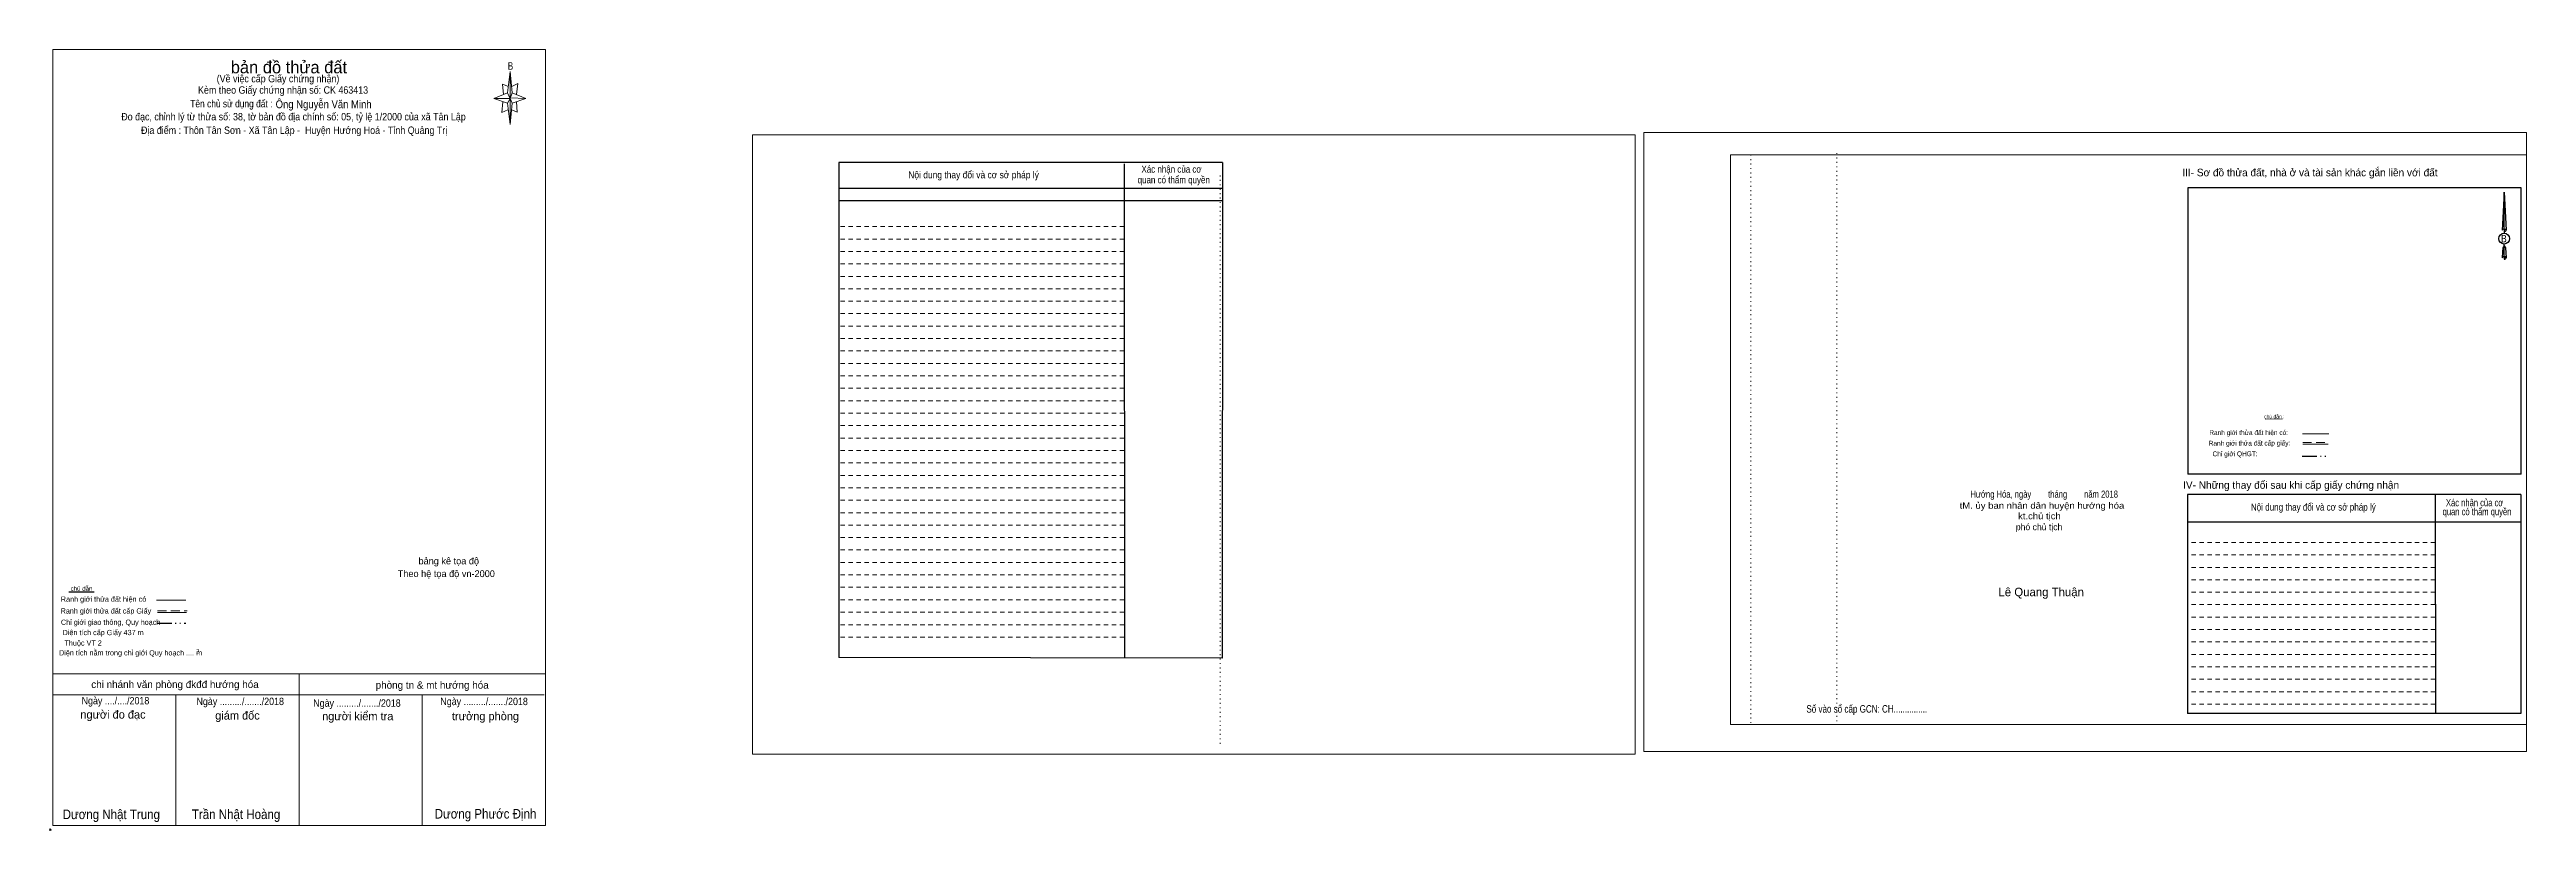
# Model space of a CAD drawing. Header units: metres. Extents: x 547753 to 548671, y 1837914 to 1838058.
# Drawn here: x 548218.6 to 548671.2, y 1837914.2 to 1838056.9 of the extents above; entities that cross this region are included whole.
import ezdxf
from ezdxf.enums import TextEntityAlignment as Align

# ---------------------------------------------------------------- set-up
doc = ezdxf.new("R2010")
doc.units = ezdxf.units.M
doc.header["$LTSCALE"] = 0.54
doc.header["$PDMODE"] = 32
doc.header["$PDSIZE"] = 0.27
for name, pattern in [('DASH_DOUBLE_DOT', [9.2, 5, -1.2, 0.3, -1.2, 0.3, -1.2]), ('DOTTED', [1.5, 0.3, -1.2]), ('MEDIUM_DASHED', [4.5, 3, -1.5]), ('SHORT_DASHED', [2.7, 1.5, -1.2])]:
    doc.linetypes.add(name, pattern=pattern)
for name, color, linetype, lineweight in [('18', 7, 'Continuous', 25), ('28', 7, 'SHORT_DASHED', 13), ('3', 7, 'Continuous', 13), ('4', 7, 'Continuous', 13), ('5', 7, 'DASH_DOUBLE_DOT', 25), ('55', 7, 'Continuous', 13), ('7', 7, 'Continuous', 13)]:
    doc.layers.add(name, color=color, linetype=linetype, lineweight=lineweight)

msp = doc.modelspace()

# ---------------------------------------------------------------- linework, layer by layer
at = {"layer": '18'}
for p, q in [((548667.16, 1838030.89), (548667.53, 1838023.95)), ((548667.16, 1838030.89), (548667.53, 1838023.95)), ((548667.16, 1838030.89), (548667.53, 1838023.95)), ((548666.86, 1838025.01), (548666.82, 1838023.96)), ((548667.16, 1838024.15), (548667.16, 1838023.9)), ((548667.16, 1838023.9), (548667.16, 1838023.71)), ((548667.16, 1838023.71), (548667.16, 1838023.43)), ((548667.16, 1838023.71), (548667.16, 1838023.43)), ((548667.16, 1838023.71), (548667.16, 1838023.43)), ((548667.16, 1838021.09), (548667.16, 1838021.39)), ((548667.16, 1838021.09), (548667.16, 1838021.39)), ((548667.16, 1838021.09), (548667.16, 1838021.39)), ((548667.16, 1838021.09), (548667.43, 1838020.71)), ((548667.16, 1838021.09), (548667.43, 1838020.71)), ((548667.16, 1838021.09), (548667.43, 1838020.71)), ((548667.43, 1838020.71), (548667.53, 1838018.89)), ((548667.43, 1838020.71), (548667.53, 1838018.89)), ((548667.43, 1838020.71), (548667.53, 1838018.89)), ((548667.53, 1838023.95), (548667.53, 1838023.96)), ((548667.16, 1838019.12), (548667.16, 1838018.86)), ((548667.16, 1838018.86), (548667.16, 1838018.65)), ((548667.53, 1838018.89), (548667.53, 1838018.9))]:
    msp.add_line(p, q, dxfattribs=at)
for points in [[(548667.16, 1838024.15), (548667.16, 1838030.89), (548666.86, 1838025.01)], [(548667.16, 1838019.12), (548667.16, 1838021.09), (548666.93, 1838020.71), (548666.86, 1838019.97), (548666.82, 1838018.9)]]:
    msp.add_lwpolyline(points, dxfattribs=at)
msp.add_ellipse((548667.1701, 1838022.3942), major_axis=(0, 0.9887), ratio=0.983453, dxfattribs=at)
for centre, start_param, end_param in [((548667.1704, 1838023.9177), 1.57079633, 3.07445202), ((548667.1704, 1838023.9177), 0.06714063, 1.57079633), ((548667.1704, 1838023.9177), 4.71238898, 6.28318531), ((548667.1704, 1838018.8715), 2.49106941, 3.07427841), ((548667.1704, 1838018.8715), 1.57079633, 2.49106941), ((548667.1704, 1838018.8715), 0.06714063, 1.57079633), ((548667.1704, 1838018.8715), 4.71238898, 6.28318531)]:
    msp.add_ellipse(centre, major_axis=(0.3564, 0), ratio=0.655448, start_param=start_param, end_param=end_param, dxfattribs=at)
at = {"layer": '28', "linetype": 'Continuous', "lineweight": 25}
for p, q in [((548432.99, 1838036.29), (548362.85, 1838036.29)), ((548415.01, 1838036.05), (548415.04, 1837945.78)), ((548432.99, 1838036.29), (548432.93, 1837945.72)), ((548432.99, 1838031.56), (548362.94, 1838031.56)), ((548432.99, 1838031.56), (548362.94, 1838031.56)), ((548432.99, 1838029.28), (548362.94, 1838029.28)), ((548670.29, 1837979.34), (548609.36, 1837979.34)), ((548654.56, 1837975.63), (548654.59, 1837935.64)), ((548670.23, 1837975.63), (548670.21, 1837935.64)), ((548670.21, 1837970.56), (548609.32, 1837970.56)), ((548432.93, 1837945.72), (548362.85, 1837945.82)), ((548670.21, 1837935.64), (548609.32, 1837935.64))]:
    msp.add_line(p, q, dxfattribs=at)
at = {"layer": '28'}
for p, q in [((548415.01, 1838024.61), (548362.85, 1838024.61)), ((548415.01, 1838022.32), (548362.85, 1838022.32)), ((548415.01, 1838020.07), (548362.85, 1838020.07)), ((548415.01, 1838017.76), (548362.85, 1838017.76)), ((548415.01, 1838015.5), (548362.85, 1838015.5)), ((548415.01, 1838013.22), (548362.85, 1838013.22)), ((548415.01, 1838010.95), (548362.85, 1838010.95)), ((548415.01, 1838008.68), (548362.85, 1838008.68)), ((548415.01, 1838006.41), (548362.85, 1838006.41)), ((548415.01, 1838004.13), (548362.85, 1838004.13)), ((548415.01, 1838001.87), (548362.85, 1838001.87)), ((548415.01, 1837999.58), (548362.85, 1837999.58)), ((548415.01, 1837997.33), (548362.85, 1837997.33)), ((548415.01, 1837995.06), (548362.85, 1837995.06)), ((548415.01, 1837992.77), (548362.85, 1837992.77)), ((548415.01, 1837990.52), (548362.85, 1837990.52)), ((548415.01, 1837988.22), (548362.85, 1837988.22)), ((548415.01, 1837985.95), (548362.85, 1837985.95)), ((548415.01, 1837983.67), (548362.85, 1837983.67)), ((548415.01, 1837981.4), (548362.85, 1837981.4)), ((548415.01, 1837979.12), (548362.85, 1837979.12)), ((548415.01, 1837976.85), (548362.85, 1837976.85)), ((548415.01, 1837974.58), (548362.85, 1837974.58)), ((548415.01, 1837972.3), (548362.85, 1837972.3)), ((548415.01, 1837970.05), (548362.85, 1837970.05)), ((548415.01, 1837967.75), (548362.85, 1837967.75)), ((548654.58, 1837966.88), (548609.32, 1837966.88)), ((548415.01, 1837965.51), (548362.85, 1837965.51)), ((548415.01, 1837963.21), (548362.85, 1837963.21)), ((548654.58, 1837964.6), (548609.32, 1837964.6)), ((548654.58, 1837962.32), (548609.32, 1837962.32)), ((548415.01, 1837960.95), (548362.85, 1837960.95)), ((548415.01, 1837958.67), (548362.85, 1837958.67)), ((548654.58, 1837960.06), (548609.32, 1837960.06)), ((548654.58, 1837957.78), (548609.32, 1837957.78)), ((548415.01, 1837956.38), (548362.85, 1837956.38)), ((548415.01, 1837954.12), (548362.85, 1837954.12)), ((548654.58, 1837955.5), (548609.32, 1837955.5)), ((548654.58, 1837953.21), (548609.32, 1837953.21)), ((548415.01, 1837951.84), (548362.85, 1837951.84)), ((548415.01, 1837949.56), (548362.85, 1837949.56)), ((548654.59, 1837950.95), (548609.32, 1837950.95)), ((548654.59, 1837948.69), (548609.32, 1837948.69)), ((548654.59, 1837946.42), (548609.32, 1837946.42)), ((548654.59, 1837944.14), (548609.32, 1837944.14)), ((548654.59, 1837941.86), (548609.32, 1837941.86)), ((548654.59, 1837939.6), (548609.32, 1837939.6)), ((548654.59, 1837937.33), (548609.32, 1837937.33))]:
    msp.add_line(p, q, dxfattribs=at)
at = {"layer": '28', "linetype": 'Continuous', "lineweight": 25}
for points in [[(548432.99, 1838036.29), (548362.85, 1838036.29), (548362.85, 1837945.82)], [(548670.29, 1837979.34), (548670.29, 1838031.7), (548609.36, 1838031.7), (548609.36, 1837979.34)], [(548670.23, 1837975.63), (548609.32, 1837975.63), (548609.32, 1837935.64)]]:
    msp.add_lwpolyline(points, dxfattribs=at)
at = {"layer": '3', "linetype": 'DOTTED'}
for p, q in [((548432.53, 1838033.93), (548432.53, 1837929.81)), ((548529.54, 1838037.72), (548529.54, 1837933.59)), ((548545.24, 1838038.03), (548545.24, 1837933.89))]:
    msp.add_line(p, q, dxfattribs=at)
at = {"layer": '3'}
for p, q in [((548525.77, 1838037.72), (548671.24, 1838037.72)), ((548525.77, 1837933.59), (548525.77, 1838037.72)), ((548671.24, 1838037.72), (548671.24, 1837932.72)), ((548525.77, 1837933.59), (548671.24, 1837933.59))]:
    msp.add_line(p, q, dxfattribs=at)
for points in [[(548347.08, 1837928.18), (548508.36, 1837928.18), (548508.36, 1838041.38), (548347.08, 1838041.38)], [(548347.08, 1838041.38), (548508.36, 1838041.38), (548508.36, 1837928.18), (548347.08, 1837928.18)], [(548347.08, 1837928.18), (548508.36, 1837928.18), (548508.36, 1838041.38), (548347.08, 1838041.38)], [(548509.96, 1837928.65), (548671.24, 1837928.65), (548671.24, 1838041.81), (548509.96, 1838041.81)]]:
    msp.add_lwpolyline(points, close=True, dxfattribs=at)
msp.add_lwpolyline([(548531.66, 1838037.72), (548671.24, 1838037.72), (548671.24, 1837933.59), (548531.66, 1837933.59)], dxfattribs=at)
at = {"layer": '4'}
for p, q in [((548302.3, 1838049.02), (548302.8, 1838052.92)), ((548302.3, 1838047.12), (548299.8, 1838048.02)), ((548303.2, 1838049.02), (548305.7, 1838048.02)), ((548304, 1838047.42), (548304.1, 1838045.52)), ((548303.2, 1838047.12), (548302.8, 1838043.22)), ((548304.1, 1838045.52), (548303.1, 1838045.92)), ((548238.18, 1837956.31), (548243.56, 1837956.31)), ((548238.38, 1837954.07), (548243.65, 1837954.07)), ((548219.25, 1837942.85), (548309.25, 1837942.85)), ((548219.25, 1837942.85), (548309.25, 1837942.85)), ((548219.25, 1837942.85), (548309.25, 1837942.85)), ((548219.25, 1837939.05), (548309.05, 1837939.05)), ((548241.75, 1837915.15), (548241.75, 1837939.05)), ((548264.25, 1837915.15), (548264.25, 1837942.85)), ((548286.75, 1837915.15), (548286.75, 1837939.05)), ((548309.25, 1837915.15), (548219.25, 1837915.15))]:
    msp.add_line(p, q, dxfattribs=at)
at = {"layer": '4', "lineweight": 25}
msp.add_line((548226.8, 1837957.8), (548222.18, 1837957.8), dxfattribs=at)
at = {"layer": '4', "linetype": 'DASH_DOUBLE_DOT', "lineweight": 25}
msp.add_line((548238.28, 1837952.1), (548243.52, 1837952.1), dxfattribs=at)
at = {"layer": '4', "linetype": 'MEDIUM_DASHED'}
msp.add_line((548238.38, 1837954.39), (548243.82, 1837954.39), dxfattribs=at)
at = {"layer": '4'}
for points in [[(548219.25, 1838056.95), (548309.25, 1838056.95), (548309.25, 1837915.15), (548219.25, 1837915.15)], [(548302.8, 1838052.92), (548303.2, 1838049.02), (548302.8, 1838048.02)], [(548302.8, 1838048.02), (548299.8, 1838048.02), (548302.3, 1838049.02), (548303.2, 1838047.12), (548305.7, 1838048.02), (548302.8, 1838048.12)], [(548302.8, 1838048.02), (548302.8, 1838043.22), (548302.3, 1838047.12)]]:
    msp.add_lwpolyline(points, close=True, dxfattribs=at)
for points in [[(548302.8, 1838048.02), (548302.3, 1838049.02), (548299.8, 1838048.02)], [(548301.5, 1838047.42), (548301.3, 1838045.42), (548302.4, 1838045.92)], [(548302.5, 1838050.22), (548301.4, 1838050.62), (548301.6, 1838048.72)], [(548302.8, 1838048.02), (548303.2, 1838047.12), (548305.7, 1838048.02)], [(548303.1, 1838050.22), (548304.2, 1838050.72), (548304, 1838048.72)]]:
    msp.add_lwpolyline(points, dxfattribs=at)
msp.add_point((548218.78, 1837914.37), dxfattribs=at)
at = {"layer": '5'}
msp.add_line((548630.23, 1837982.61), (548635.14, 1837982.61), dxfattribs=at)
at = {"layer": '55'}
for p, q in [((548630.34, 1837986.74), (548635.14, 1837986.74)), ((548630.38, 1837984.81), (548634.98, 1837984.81)), ((548630.38, 1837984.81), (548634.98, 1837984.81))]:
    msp.add_line(p, q, dxfattribs=at)
at = {"layer": '55', "linetype": 'MEDIUM_DASHED'}
msp.add_line((548630.37, 1837985.14), (548635.08, 1837985.14), dxfattribs=at)
at = {"layer": '7'}
msp.add_line((548623.48, 1837989.43), (548626.65, 1837989.48), dxfattribs=at)

# ---------------------------------------------------------------- texts
at = {"layer": '18'}
for s, height, width, p in [('B', 1.358, 0.85, (548667.115, 1838021.72)), ('Hướng Hóa, ngày        tháng        năm 2018', 1.3, 0.8, (548583.115, 1837975.05)), ('tM. ủy ban nhân dân huyện hướng hóa', 1.179, 1.1, (548582.715, 1837973.02)), ('kt.chủ tịch', 1.179, 1.1, (548582.245, 1837971.11)), ('Số vào sổ cấp GCN: CH...............', 1.375, 0.8, (548550.7, 1837935.77))]:
    msp.add_text(s, height=height, dxfattribs=dict(at, width=width)).set_placement(p, align=Align.CENTER)
for s, height, p in [('phó chủ tịch', 1.179, (548582.185, 1837969.11)), ('Lê Quang Thuận', 1.556, (548582.57, 1837957.04))]:
    msp.add_text(s, height=height, dxfattribs=at).set_placement(p, align=Align.CENTER)
at = {"layer": '28'}
for s, height, width, p in [('Nội dung thay đổi và cơ sở pháp lý', 1.281, 0.9, (548387.495, 1838033.42)), ('Nội dung thay đổi và cơ sở pháp lý', 1.281, 0.9, (548387.495, 1838033.42)), (' quan có thẩm quyền', 1.281, 0.85, (548423.865, 1838032.5)), (' quan có thẩm quyền', 1.281, 0.85, (548423.865, 1838032.5)), ('Xác nhận của cơ', 1.281, 0.85, (548423.66, 1838034.45)), ('Xác nhận của cơ', 1.281, 0.85, (548423.66, 1838034.45)), ('Xác nhận của cơ', 1.297, 0.8, (548661.765, 1837973.49)), ('Nội dung thay đổi và cơ sở pháp lý', 1.297, 0.85, (548632.295, 1837972.69)), (' quan có thẩm quyền', 1.297, 0.8, (548662.01, 1837971.85))]:
    msp.add_text(s, height=height, dxfattribs=dict(at, width=width)).set_placement(p, align=Align.CENTER)
for s, p in [('III- Sơ đồ thửa đất, nhà ở và tài sản khác gắn liền với đất', (548631.68, 1838033.79)), ('IV- Những thay đổi sau khi cấp giấy chứng nhận', (548628.235, 1837976.68))]:
    msp.add_text(s, height=1.375, dxfattribs=at).set_placement(p, align=Align.CENTER)
at = {"layer": '4'}
for s, height, width, p in [('(Về việc cấp Giấy chứng nhận)', 1.35, 0.9, (548260.395, 1838050.96)), ('B', 1.378, 0.8, (548302.87, 1838053.26)), ('Tên chủ sử dụng đất :', 1.35, 0.85, (548251.865, 1838046.38)), ('Kèm theo Giấy chứng nhận số: CK 463413', 1.35, 0.9, (548261.315, 1838048.88)), ('Đo đạc, chỉnh lý từ thửa số: 38, tờ bản đồ địa chính số: 05, tỷ lệ 1/2000 của xã Tân Lập', 1.35, 0.9, (548263.225, 1838044)), ('Địa điểm : Thôn Tân Sơn - Xã Tân Lập -  Huyện Hướng Hoá - Tỉnh Quảng Trị ', 1.35, 0.9, (548263.565, 1838041.53)), ('Ranh giới thửa đất hiện có ', 0.96, 0.9, (548228.695, 1837956.03)), ('chú dẫn', 0.7999, 1.05, (548224.49, 1837958.03)), ('Ranh giới thửa đất cấp Giấy', 0.96, 0.9, (548228.95, 1837953.88)), ('Chỉ giới giao thông, Quy hoạch', 0.96, 0.9, (548229.81, 1837951.81)), ('Thuộc VT 2', 0.96, 0.9, (548224.785, 1837948.02)), ('Diện tích cấp Giấy 437 m', 0.96, 0.9, (548228.44, 1837949.93)), ('Diện tích nằm trong chỉ giới Quy hoạch .... m', 0.96, 0.9, (548233.455, 1837946.22)), ('2', 0.8, 0.8, (548245.74, 1837946.6)), ('Ngày ..../..../2018', 1.35, 0.9, (548230.69, 1837937.28)), ('Ngày ........./......./2018', 1.35, 0.9, (548253.49, 1837937.15)), ('Ngày ........./......./2018', 1.35, 0.9, (548298.05, 1837937.14)), ('Ngày ........./......./2018', 1.35, 0.9, (548274.82, 1837936.84)), ('Dương Nhật Trung', 1.75, 0.9, (548229.935, 1837916.31)), ('Trần Nhật Hoàng', 1.75, 0.9, (548252.73, 1837916.32)), ('Dương Phước Định', 1.75, 0.9, (548298.315, 1837916.41))]:
    msp.add_text(s, height=height, dxfattribs=dict(at, width=width)).set_placement(p, align=Align.CENTER)
for s, height, p in [('bản đồ thửa đất', 2.25, (548262.385, 1838052.6)), ('Theo hệ tọa độ vn-2000', 1.25, (548291.145, 1837960.54)), ('bảng kê tọa độ', 1.25, (548291.595, 1837962.86)), ('chi nhánh văn phòng đkđđ hướng hóa', 1.35, (548241.57, 1837940.26)), ('phòng tn & mt hướng hóa', 1.35, (548288.565, 1837940.14)), ('người đo đạc', 1.5, (548230.235, 1837934.68)), ('giám đốc', 1.5, (548252.985, 1837934.5)), ('người kiểm tra', 1.5, (548274.965, 1837934.38)), ('trưởng phòng', 1.5, (548298.305, 1837934.38))]:
    msp.add_text(s, height=height, dxfattribs=at).set_placement(p, align=Align.CENTER)
at = {"layer": '4', "width": 0.9}
msp.add_text('Ông Nguyễn Văn Minh', height=1.44, dxfattribs=at).set_placement((548259.96, 1838046.23))
at = {"layer": '55'}
for s, height, width, p in [('Ranh giới thửa đất cấp giấy:', 0.8837, 0.8, (548620.639, 1837984.5743)), ('Ranh giới thửa đất hiện có:', 0.8876, 0.8, (548620.484, 1837986.5038)), ('Chỉ giới QHGT:', 0.8837, 0.85, (548618.004, 1837982.6282))]:
    msp.add_text(s, height=height, rotation=0.135, dxfattribs=dict(at, width=width)).set_placement(p, align=Align.CENTER)
at = {"layer": '7'}
msp.add_text('chú dẫn :', height=0.6535, rotation=359.974, dxfattribs=at).set_placement((548625.1649, 1837989.5491), align=Align.CENTER)

doc.saveas('drawing.dxf')
